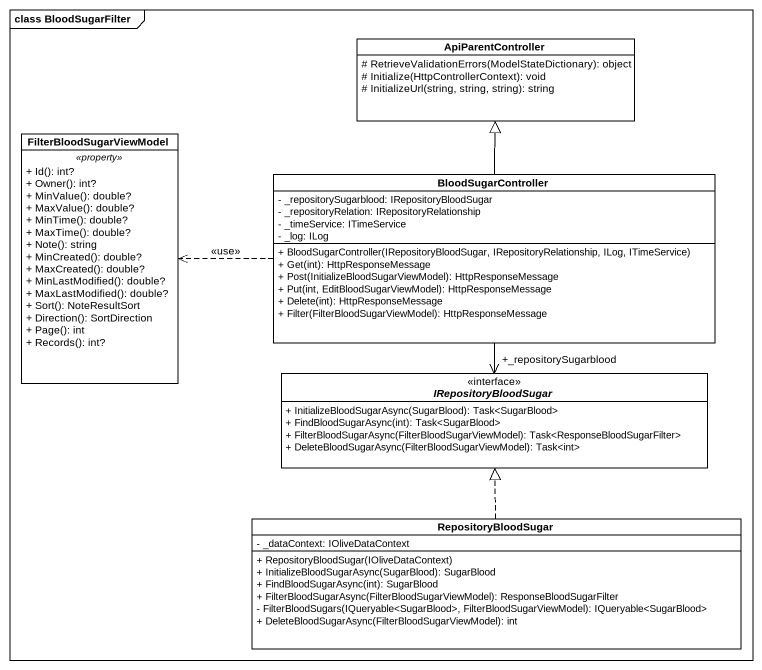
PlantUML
@startuml
mainframe class BloodSugarFilter
hide circle
hide empty members
skinparam classAttributeIconSize 0
class ApiParentController {
  # RetrieveValidationErrors(ModelStateDictionary): object
  # Initialize(HttpControllerContext): void
  # InitializeUrl(string, string, string): string
}
class FilterBloodSugarViewModel {
  .. <<property>> ..
  + Id(): int?
  + Owner(): int?
  + MinValue(): double?
  + MaxValue(): double?
  + MinTime(): double?
  + MaxTime(): double?
  + Note(): string
  + MinCreated(): double?
  + MaxCreated(): double?
  + MinLastModified(): double?
  + MaxLastModified(): double?
  + Sort(): NoteResultSort
  + Direction(): SortDirection
  + Page(): int
  + Records(): int?
}
class BloodSugarController {
  - _repositorySugarblood: IRepositoryBloodSugar
  - _repositoryRelation: IRepositoryRelationship
  - _timeService: ITimeService
  - _log: ILog
  + BloodSugarController(IRepositoryBloodSugar, IRepositoryRelationship, ILog, ITimeService)
  + Get(int): HttpResponseMessage
  + Post(InitializeBloodSugarViewModel): HttpResponseMessage
  + Put(int, EditBloodSugarViewModel): HttpResponseMessage
  + Delete(int): HttpResponseMessage
  + Filter(FilterBloodSugarViewModel): HttpResponseMessage
}
interface IRepositoryBloodSugar {
  + InitializeBloodSugarAsync(SugarBlood): Task<SugarBlood>
  + FindBloodSugarAsync(int): Task<SugarBlood>
  + FilterBloodSugarAsync(FilterBloodSugarViewModel): Task<ResponseBloodSugarFilter>
  + DeleteBloodSugarAsync(FilterBloodSugarViewModel): Task<int>
}
class RepositoryBloodSugar {
  - _dataContext: IOliveDataContext
  + RepositoryBloodSugar(IOliveDataContext)
  + InitializeBloodSugarAsync(SugarBlood): SugarBlood
  + FindBloodSugarAsync(int): SugarBlood
  + FilterBloodSugarAsync(FilterBloodSugarViewModel): ResponseBloodSugarFilter
  - FilterBloodSugars(IQueryable<SugarBlood>, FilterBloodSugarViewModel): IQueryable<SugarBlood>
  + DeleteBloodSugarAsync(FilterBloodSugarViewModel): int
}
BloodSugarController -up-|> ApiParentController
BloodSugarController .left.> FilterBloodSugarViewModel : <<use>>
BloodSugarController --> "+_repositorySugarblood" IRepositoryBloodSugar
RepositoryBloodSugar .up.|> IRepositoryBloodSugar
@enduml
